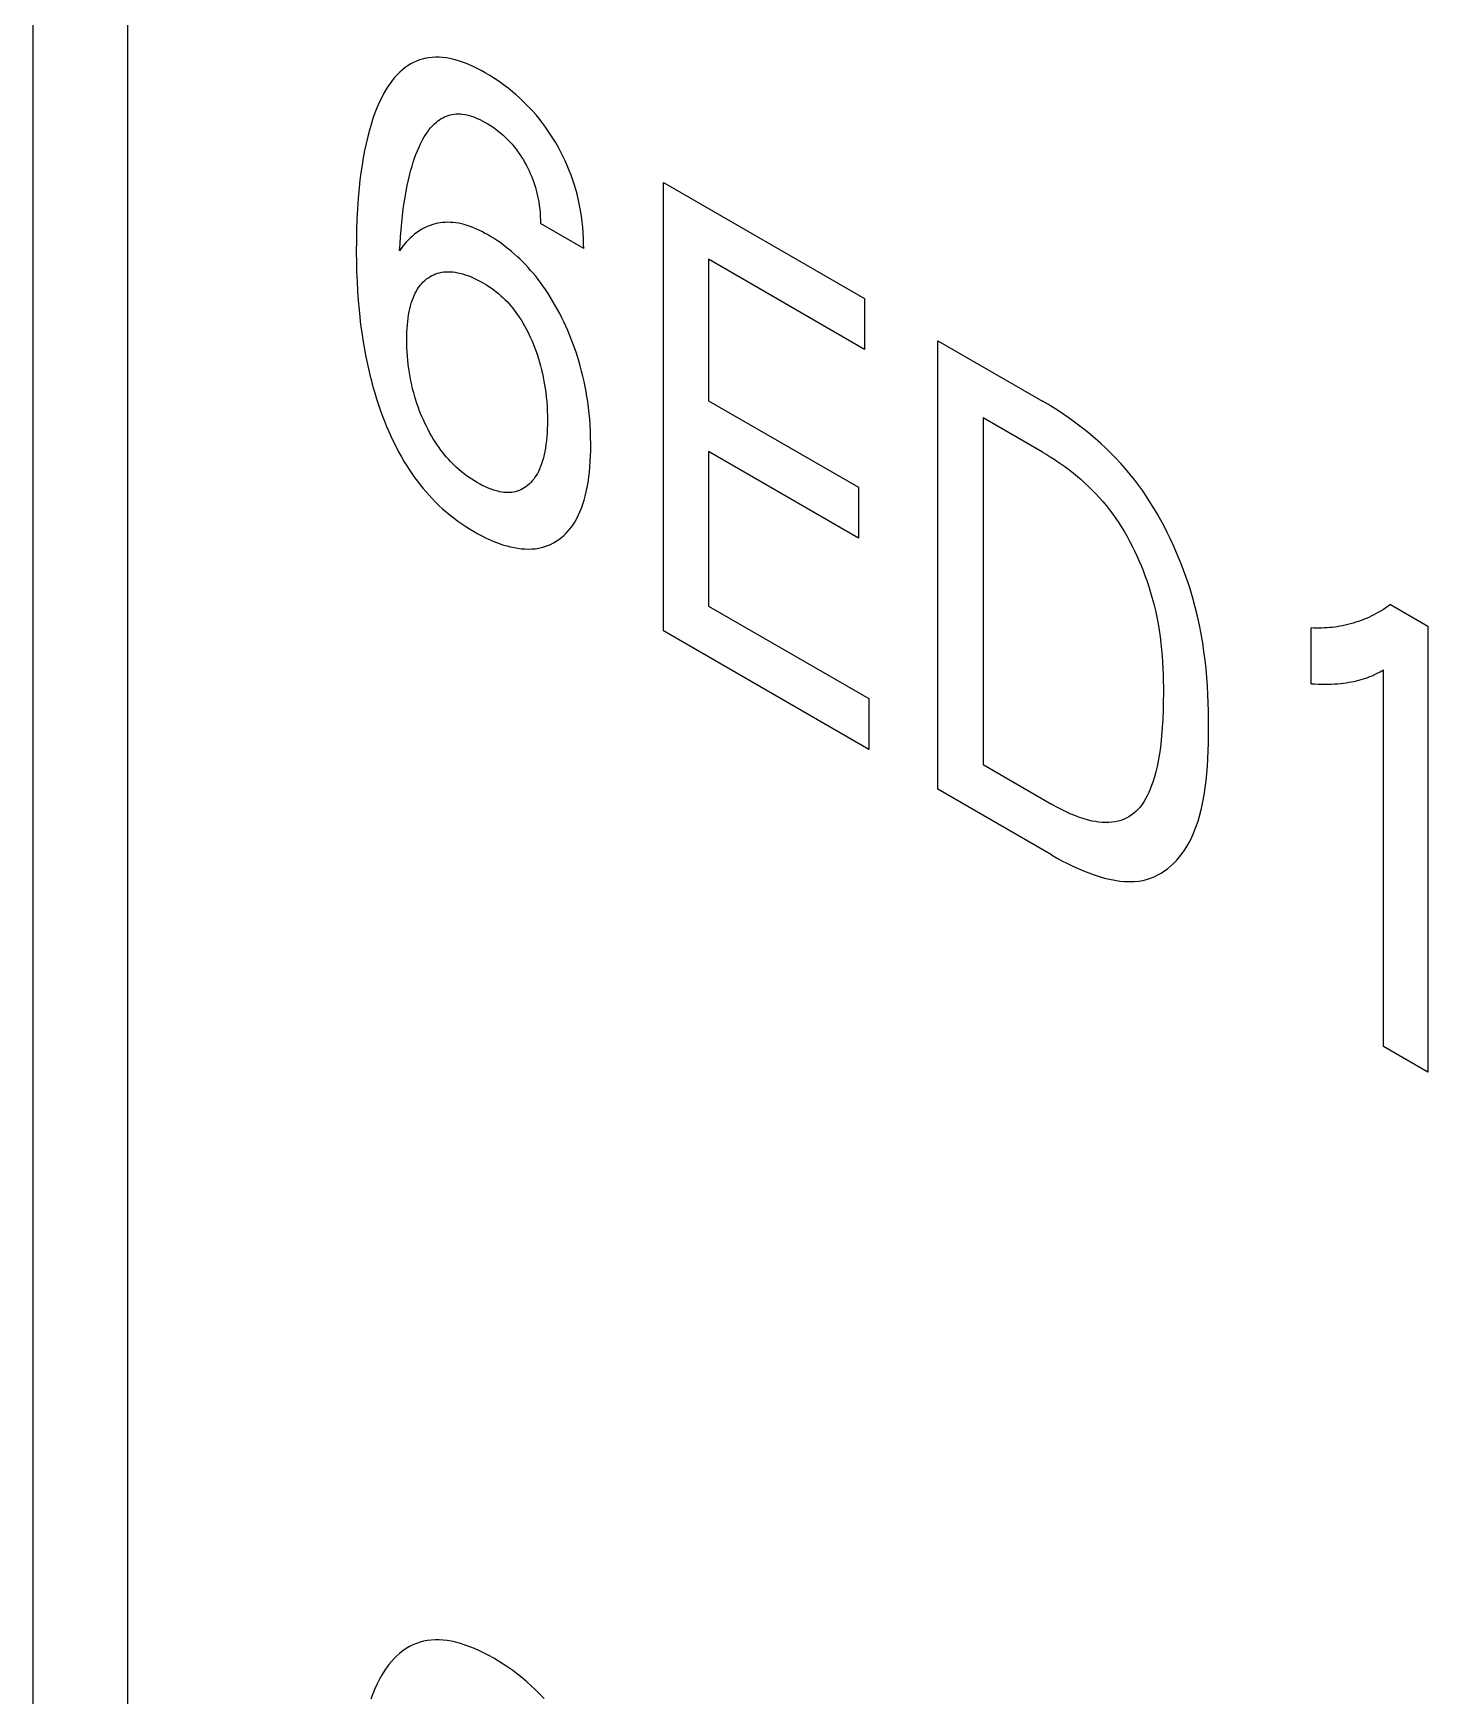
# Model space of a CAD drawing. Extents: x 0 to 420, y 0 to 297.
# Drawn here: x 166.53 to 170.84, y 124.33 to 129.48 of the extents above; entities that cross this region are included whole.
import ezdxf

# ---------------------------------------------------------------- set-up
doc = ezdxf.new("R2010")
doc.units = 0
doc.header["$LTSCALE"] = 23.1
doc.layers.add('40000_ISO', color=7, linetype='CONTINUOUS')

msp = doc.modelspace()

# ---------------------------------------------------------------- linework, layer by layer
at = {"layer": '40000_ISO', "color": 7, "linetype": 'CONTINUOUS'}
for p, q in [((166.5277, 122.8688), (166.5277, 157.9784)), ((166.8206, 122.4606), (166.8206, 157.5702)), ((167.6704, 129.3639), (167.662, 129.3565)), ((167.6791, 129.3709), (167.6704, 129.3639)), ((167.6882, 129.3771), (167.6791, 129.3709)), ((167.6966, 129.3821), (167.6882, 129.3771)), ((167.7052, 129.3866), (167.6966, 129.3821)), ((167.7142, 129.3906), (167.7052, 129.3866)), ((167.7234, 129.394), (167.7142, 129.3906)), ((167.7328, 129.3969), (167.7234, 129.394)), ((167.7426, 129.3993), (167.7328, 129.3969)), ((167.7526, 129.401), (167.7426, 129.3993)), ((167.7628, 129.4022), (167.7526, 129.401)), ((167.7732, 129.4027), (167.7628, 129.4022)), ((167.7838, 129.4026), (167.7732, 129.4027)), ((167.7947, 129.4019), (167.7838, 129.4026)), ((167.8061, 129.4005), (167.7947, 129.4019)), ((167.8177, 129.3985), (167.8061, 129.4005)), ((167.8294, 129.3957), (167.8177, 129.3985)), ((167.8413, 129.3924), (167.8294, 129.3957)), ((167.8533, 129.3885), (167.8413, 129.3924)), ((167.8654, 129.3841), (167.8533, 129.3885)), ((167.8776, 129.3791), (167.8654, 129.3841)), ((167.8898, 129.3736), (167.8776, 129.3791)), ((167.9021, 129.3676), (167.8898, 129.3736)), ((167.9144, 129.3613), (167.9021, 129.3676)), ((167.9267, 129.3544), (167.9144, 129.3613)), ((167.6255, 129.3117), (167.6192, 129.3015)), ((167.6321, 129.3215), (167.6255, 129.3117)), ((167.6391, 129.331), (167.6321, 129.3215)), ((167.6464, 129.3399), (167.6391, 129.331)), ((167.654, 129.3485), (167.6464, 129.3399)), ((167.662, 129.3565), (167.654, 129.3485)), ((167.941, 129.346), (167.9267, 129.3544)), ((167.9553, 129.337), (167.941, 129.346)), ((167.9695, 129.3275), (167.9553, 129.337)), ((167.9837, 129.3174), (167.9695, 129.3275)), ((167.9977, 129.3067), (167.9837, 129.3174)), ((167.5996, 129.264), (167.5923, 129.2475)), ((167.6074, 129.2801), (167.5996, 129.264)), ((167.6131, 129.2909), (167.6074, 129.2801)), ((167.6192, 129.3015), (167.6131, 129.2909)), ((168.0117, 129.2954), (167.9977, 129.3067)), ((168.0224, 129.2863), (168.0117, 129.2954)), ((168.033, 129.2768), (168.0224, 129.2863)), ((168.0436, 129.2669), (168.033, 129.2768)), ((168.0539, 129.2567), (168.0436, 129.2669)), ((168.0642, 129.2461), (168.0539, 129.2567)), ((167.5793, 129.2128), (167.5735, 129.1948)), ((167.5855, 129.2304), (167.5793, 129.2128)), ((167.5923, 129.2475), (167.5855, 129.2304)), ((167.7755, 129.2017), (167.7803, 129.2055)), ((167.7803, 129.2055), (167.7852, 129.2091)), ((167.7852, 129.2091), (167.7904, 129.2124)), ((167.7904, 129.2124), (167.7957, 129.2154)), ((167.7957, 129.2154), (167.8011, 129.2181)), ((167.8011, 129.2181), (167.8067, 129.2205)), ((167.8067, 129.2205), (167.8125, 129.2225)), ((167.8125, 129.2225), (167.8185, 129.2242)), ((167.8185, 129.2242), (167.8246, 129.2256)), ((167.8246, 129.2256), (167.8308, 129.2265)), ((167.8308, 129.2265), (167.8372, 129.2271)), ((167.8372, 129.2271), (167.8438, 129.2272)), ((167.8438, 129.2272), (167.8502, 129.227)), ((167.8502, 129.227), (167.8568, 129.2263)), ((167.8568, 129.2263), (167.8635, 129.2253)), ((167.8635, 129.2253), (167.8703, 129.2239)), ((167.8703, 129.2239), (167.8772, 129.2221)), ((167.8772, 129.2221), (167.8841, 129.22)), ((167.8841, 129.22), (167.8911, 129.2176)), ((167.8911, 129.2176), (167.8982, 129.2149)), ((167.8982, 129.2149), (167.9053, 129.2118)), ((167.9053, 129.2118), (167.9124, 129.2085)), ((167.9124, 129.2085), (167.9196, 129.2049)), ((167.9196, 129.2049), (167.9267, 129.201)), ((168.0742, 129.2351), (168.0642, 129.2461)), ((168.0841, 129.2238), (168.0742, 129.2351)), ((168.0934, 129.2126), (168.0841, 129.2238)), ((168.1024, 129.2011), (168.0934, 129.2126)), ((167.5631, 129.1576), (167.558, 129.1359)), ((167.5681, 129.1764), (167.5631, 129.1576)), ((167.5735, 129.1948), (167.5681, 129.1764)), ((167.7338, 129.1488), (167.7382, 129.1564)), ((167.7382, 129.1564), (167.7428, 129.1638)), ((167.7428, 129.1638), (167.7476, 129.171)), ((167.7476, 129.171), (167.7526, 129.1778)), ((167.7526, 129.1778), (167.7579, 129.1843)), ((167.7579, 129.1843), (167.7635, 129.1905)), ((167.7635, 129.1905), (167.7693, 129.1963)), ((167.7693, 129.1963), (167.7755, 129.2017)), ((167.9267, 129.201), (167.9349, 129.1962)), ((167.9349, 129.1962), (167.943, 129.1911)), ((167.943, 129.1911), (167.9511, 129.1856)), ((167.9511, 129.1856), (167.9592, 129.1798)), ((167.9592, 129.1798), (167.9672, 129.1736)), ((167.9672, 129.1736), (167.9752, 129.167)), ((167.9752, 129.167), (167.9823, 129.1608)), ((167.9823, 129.1608), (167.9893, 129.1543)), ((167.9893, 129.1543), (167.9962, 129.1475)), ((168.1112, 129.1893), (168.1024, 129.2011)), ((168.1198, 129.1772), (168.1112, 129.1893)), ((168.1281, 129.1648), (168.1198, 129.1772)), ((168.1362, 129.1523), (168.1281, 129.1648)), ((167.5533, 129.1138), (167.5491, 129.0912)), ((167.558, 129.1359), (167.5533, 129.1138)), ((167.7124, 129.1016), (167.7169, 129.1132)), ((167.7169, 129.1132), (167.7218, 129.1245)), ((167.7218, 129.1245), (167.7256, 129.1328)), ((167.7256, 129.1328), (167.7296, 129.1409)), ((167.7296, 129.1409), (167.7338, 129.1488)), ((167.9962, 129.1475), (168.003, 129.1404)), ((168.003, 129.1404), (168.0097, 129.133)), ((168.0097, 129.133), (168.0162, 129.1253)), ((168.0162, 129.1253), (168.0223, 129.1176)), ((168.0223, 129.1176), (168.0282, 129.1096)), ((168.0282, 129.1096), (168.034, 129.1014)), ((168.144, 129.1395), (168.1362, 129.1523)), ((168.1521, 129.1254), (168.144, 129.1395)), ((168.1599, 129.1111), (168.1521, 129.1254)), ((168.1672, 129.0966), (168.1599, 129.1111)), ((167.5454, 129.0684), (167.5421, 129.0451)), ((167.5491, 129.0912), (167.5454, 129.0684)), ((167.6932, 129.0402), (167.6966, 129.0529)), ((167.6966, 129.0529), (167.7002, 129.0654)), ((167.7002, 129.0654), (167.704, 129.0777)), ((167.704, 129.0777), (167.7081, 129.0898)), ((167.7081, 129.0898), (167.7124, 129.1016)), ((168.034, 129.1014), (168.0395, 129.0931)), ((168.0395, 129.0931), (168.0448, 129.0845)), ((168.0448, 129.0845), (168.0498, 129.0758)), ((168.0498, 129.0758), (168.0543, 129.0677)), ((168.0543, 129.0677), (168.0585, 129.0595)), ((168.0585, 129.0595), (168.0626, 129.0512)), ((168.0626, 129.0512), (168.0664, 129.0429)), ((168.1742, 129.0819), (168.1672, 129.0966)), ((168.1808, 129.0672), (168.1742, 129.0819)), ((168.1869, 129.0524), (168.1808, 129.0672)), ((168.1927, 129.0376), (168.1869, 129.0524)), ((167.5391, 129.0216), (167.5366, 128.9979)), ((167.5421, 129.0451), (167.5391, 129.0216)), ((167.6818, 128.9878), (167.6853, 129.0056)), ((167.6853, 129.0056), (167.6891, 129.0231)), ((167.6891, 129.0231), (167.6932, 129.0402)), ((168.0664, 129.0429), (168.0699, 129.0345)), ((168.0699, 129.0345), (168.0733, 129.0261)), ((168.0733, 129.0261), (168.0764, 129.0177)), ((168.0764, 129.0177), (168.0794, 129.0087)), ((168.0794, 129.0087), (168.0822, 128.9997)), ((168.0822, 128.9997), (168.0847, 128.9907)), ((168.1982, 129.0218), (168.1927, 129.0376)), ((168.2033, 129.0061), (168.1982, 129.0218)), ((168.2079, 128.9903), (168.2033, 129.0061)), ((168.4785, 127.6272), (168.4785, 129.0152)), ((168.4785, 129.0152), (169.1013, 128.6557)), ((167.5337, 128.9659), (167.5314, 128.9336)), ((167.5366, 128.9979), (167.5337, 128.9659)), ((167.6732, 128.9331), (167.6758, 128.9516)), ((167.6758, 128.9516), (167.6786, 128.9698)), ((167.6786, 128.9698), (167.6818, 128.9878)), ((168.0847, 128.9907), (168.087, 128.9817)), ((168.087, 128.9817), (168.089, 128.9728)), ((168.089, 128.9728), (168.0908, 128.9639)), ((168.0908, 128.9639), (168.0923, 128.9551)), ((168.0923, 128.9551), (168.094, 128.9435)), ((168.2121, 128.9746), (168.2079, 128.9903)), ((168.2158, 128.959), (168.2121, 128.9746)), ((168.219, 128.9434), (168.2158, 128.959)), ((167.5297, 128.9009), (167.5285, 128.8678)), ((167.5314, 128.9336), (167.5297, 128.9009)), ((167.6683, 128.8905), (167.6706, 128.9119)), ((167.6706, 128.9119), (167.6732, 128.9331)), ((168.094, 128.9435), (168.0954, 128.932)), ((168.0954, 128.932), (168.0964, 128.9207)), ((168.0964, 128.9207), (168.0971, 128.9095)), ((168.0971, 128.9095), (168.0975, 128.8986)), ((168.0975, 128.8986), (168.0976, 128.8879)), ((168.2219, 128.928), (168.219, 128.9434)), ((168.2246, 128.9105), (168.2219, 128.928)), ((168.2269, 128.8932), (168.2246, 128.9105)), ((167.5285, 128.8678), (167.5279, 128.8344)), ((167.663, 128.8251), (167.6645, 128.8471)), ((167.6645, 128.8471), (167.6663, 128.8688)), ((167.6663, 128.8688), (167.6683, 128.8905)), ((167.7012, 128.8485), (167.6943, 128.8423)), ((167.7083, 128.8544), (167.7012, 128.8485)), ((167.7156, 128.86), (167.7083, 128.8544)), ((167.7232, 128.8652), (167.7156, 128.86)), ((167.731, 128.87), (167.7232, 128.8652)), ((167.7391, 128.8744), (167.731, 128.87)), ((167.7473, 128.8783), (167.7391, 128.8744)), ((167.7559, 128.8818), (167.7473, 128.8783)), ((167.7647, 128.8848), (167.7559, 128.8818)), ((167.772, 128.8868), (167.7647, 128.8848)), ((167.7795, 128.8885), (167.772, 128.8868)), ((167.7872, 128.8898), (167.7795, 128.8885)), ((167.795, 128.8908), (167.7872, 128.8898)), ((167.8029, 128.8914), (167.795, 128.8908)), ((167.811, 128.8916), (167.8029, 128.8914)), ((167.8192, 128.8914), (167.811, 128.8916)), ((167.8276, 128.8909), (167.8192, 128.8914)), ((167.836, 128.8899), (167.8276, 128.8909)), ((167.8446, 128.8885), (167.836, 128.8899)), ((167.8532, 128.8867), (167.8446, 128.8885)), ((167.862, 128.8844), (167.8532, 128.8867)), ((167.8708, 128.8818), (167.862, 128.8844)), ((167.8797, 128.8788), (167.8708, 128.8818)), ((167.8886, 128.8754), (167.8797, 128.8788)), ((167.8976, 128.8717), (167.8886, 128.8754)), ((167.9067, 128.8676), (167.8976, 128.8717)), ((167.9158, 128.8632), (167.9067, 128.8676)), ((167.9249, 128.8585), (167.9158, 128.8632)), ((167.934, 128.8535), (167.9249, 128.8585)), ((167.9434, 128.848), (167.934, 128.8535)), ((167.9528, 128.8422), (167.9434, 128.848)), ((168.2316, 128.8105), (168.0976, 128.8879)), ((168.2287, 128.8762), (168.2269, 128.8932)), ((168.23, 128.8594), (168.2287, 128.8762)), ((168.2309, 128.8428), (168.23, 128.8594)), ((167.5279, 128.8344), (167.5277, 128.8008)), ((167.5277, 128.8008), (167.5281, 128.7654)), ((167.6617, 128.8031), (167.663, 128.8251)), ((167.6663, 128.8101), (167.6617, 128.8031)), ((167.6711, 128.8168), (167.6663, 128.8101)), ((167.682, 128.8299), (167.6711, 128.8168)), ((167.6943, 128.8423), (167.682, 128.8299)), ((167.9621, 128.8362), (167.9528, 128.8422)), ((167.9715, 128.8298), (167.9621, 128.8362)), ((167.9808, 128.8231), (167.9715, 128.8298)), ((167.99, 128.8161), (167.9808, 128.8231)), ((167.9993, 128.8088), (167.99, 128.8161)), ((168.0084, 128.8013), (167.9993, 128.8088)), ((168.0175, 128.7934), (168.0084, 128.8013)), ((168.0265, 128.7852), (168.0175, 128.7934)), ((168.2314, 128.8265), (168.2309, 128.8428)), ((168.2316, 128.8105), (168.2314, 128.8265)), ((167.5281, 128.7654), (167.5288, 128.7369)), ((168.0349, 128.7772), (168.0265, 128.7852)), ((168.0432, 128.769), (168.0349, 128.7772)), ((168.0514, 128.7606), (168.0432, 128.769)), ((168.0595, 128.7519), (168.0514, 128.7606)), ((168.0674, 128.7429), (168.0595, 128.7519)), ((168.0753, 128.7338), (168.0674, 128.7429)), ((168.6183, 128.7771), (168.6183, 128.3394)), ((169.1013, 128.4983), (168.6183, 128.7771)), ((167.5288, 128.7369), (167.5299, 128.7081)), ((167.5299, 128.7081), (167.5315, 128.6792)), ((167.7175, 128.6852), (167.7215, 128.6912)), ((167.7215, 128.6912), (167.7258, 128.6968)), ((167.7258, 128.6968), (167.7303, 128.7022)), ((167.7303, 128.7022), (167.7351, 128.7072)), ((167.7351, 128.7072), (167.7401, 128.7119)), ((167.7401, 128.7119), (167.7453, 128.7162)), ((167.7453, 128.7162), (167.7508, 128.7202)), ((167.7508, 128.7202), (167.7561, 128.7236)), ((167.7561, 128.7236), (167.7616, 128.7267)), ((167.7616, 128.7267), (167.7673, 128.7295)), ((167.7673, 128.7295), (167.7732, 128.7319)), ((167.7732, 128.7319), (167.7793, 128.734)), ((167.7793, 128.734), (167.7856, 128.7357)), ((167.7856, 128.7357), (167.792, 128.737)), ((167.792, 128.737), (167.7986, 128.738)), ((167.7986, 128.738), (167.8053, 128.7385)), ((167.8053, 128.7385), (167.8122, 128.7387)), ((167.8122, 128.7387), (167.8193, 128.7385)), ((167.8193, 128.7385), (167.8264, 128.7379)), ((167.8264, 128.7379), (167.8337, 128.7369)), ((167.8337, 128.7369), (167.8411, 128.7356)), ((167.8411, 128.7356), (167.8485, 128.734)), ((167.8485, 128.734), (167.856, 128.732)), ((167.856, 128.732), (167.8642, 128.7295)), ((167.8642, 128.7295), (167.8725, 128.7267)), ((167.8725, 128.7267), (167.8809, 128.7235)), ((167.8809, 128.7235), (167.8893, 128.7199)), ((167.8893, 128.7199), (167.8977, 128.716)), ((167.8977, 128.716), (167.9061, 128.7118)), ((167.9061, 128.7118), (167.9146, 128.7072)), ((167.9146, 128.7072), (167.9231, 128.7024)), ((167.9231, 128.7024), (167.9306, 128.6978)), ((167.9306, 128.6978), (167.9382, 128.6929)), ((167.9382, 128.6929), (167.9457, 128.6878)), ((168.083, 128.7244), (168.0753, 128.7338)), ((168.0906, 128.7149), (168.083, 128.7244)), ((168.098, 128.7051), (168.0906, 128.7149)), ((168.1052, 128.6952), (168.098, 128.7051)), ((168.1134, 128.6834), (168.1052, 128.6952)), ((167.5315, 128.6792), (167.5335, 128.65)), ((167.5335, 128.65), (167.5361, 128.6205)), ((167.6955, 128.6327), (167.6979, 128.6411)), ((167.6979, 128.6411), (167.7005, 128.6492)), ((167.7005, 128.6492), (167.7034, 128.6571)), ((167.7034, 128.6571), (167.7066, 128.6647)), ((167.7066, 128.6647), (167.71, 128.672)), ((167.71, 128.672), (167.7138, 128.6789)), ((167.7138, 128.6789), (167.7175, 128.6852)), ((167.9457, 128.6878), (167.9532, 128.6825)), ((167.9532, 128.6825), (167.9606, 128.6768)), ((167.9606, 128.6768), (167.9679, 128.6708)), ((167.9679, 128.6708), (167.9752, 128.6645)), ((167.9752, 128.6645), (167.9824, 128.6578)), ((167.9824, 128.6578), (167.9883, 128.652)), ((167.9883, 128.652), (167.9942, 128.646)), ((167.9942, 128.646), (167.9999, 128.6398)), ((167.9999, 128.6398), (168.0056, 128.6333)), ((168.1213, 128.6715), (168.1134, 128.6834)), ((168.129, 128.6593), (168.1213, 128.6715)), ((168.1364, 128.647), (168.129, 128.6593)), ((168.1436, 128.6345), (168.1364, 128.647)), ((169.1013, 128.6557), (169.1013, 128.4983)), ((167.5361, 128.6205), (167.5385, 128.5975)), ((167.5385, 128.5975), (167.5412, 128.5743)), ((167.6869, 128.5845), (167.6882, 128.595)), ((167.6882, 128.595), (167.6897, 128.6053)), ((167.6897, 128.6053), (167.6915, 128.6154)), ((167.6915, 128.6154), (167.6934, 128.6241)), ((167.6934, 128.6241), (167.6955, 128.6327)), ((168.0056, 128.6333), (168.0111, 128.6267)), ((168.0111, 128.6267), (168.0165, 128.6199)), ((168.0165, 128.6199), (168.0218, 128.6129)), ((168.0218, 128.6129), (168.0269, 128.6057)), ((168.0269, 128.6057), (168.0319, 128.5984)), ((168.0319, 128.5984), (168.0376, 128.5896)), ((168.0376, 128.5896), (168.0431, 128.5806)), ((168.1506, 128.6219), (168.1436, 128.6345)), ((168.1573, 128.6092), (168.1506, 128.6219)), ((168.1638, 128.5963), (168.1573, 128.6092)), ((168.17, 128.5834), (168.1638, 128.5963)), ((167.5412, 128.5743), (167.5444, 128.5509)), ((167.5444, 128.5509), (167.5479, 128.5275)), ((167.6841, 128.5295), (167.6843, 128.5407)), ((167.6843, 128.5407), (167.6846, 128.5519)), ((167.6846, 128.5519), (167.6851, 128.5629)), ((167.6851, 128.5629), (167.6859, 128.5738)), ((167.6859, 128.5738), (167.6869, 128.5845)), ((168.0431, 128.5806), (168.0484, 128.5714)), ((168.0484, 128.5714), (168.0535, 128.5621)), ((168.0535, 128.5621), (168.0583, 128.5528)), ((168.0583, 128.5528), (168.0629, 128.5433)), ((168.0629, 128.5433), (168.0673, 128.5338)), ((168.1762, 128.5702), (168.17, 128.5834)), ((168.1821, 128.5569), (168.1762, 128.5702)), ((168.1877, 128.5436), (168.1821, 128.5569)), ((168.1931, 128.5302), (168.1877, 128.5436)), ((167.5479, 128.5275), (167.5519, 128.5038)), ((167.5519, 128.5038), (167.5563, 128.4801)), ((167.6842, 128.5167), (167.6841, 128.5295)), ((167.6846, 128.5039), (167.6842, 128.5167)), ((167.6852, 128.4909), (167.6846, 128.5039)), ((167.686, 128.4778), (167.6852, 128.4909)), ((168.0673, 128.5338), (168.0716, 128.5242)), ((168.0716, 128.5242), (168.0761, 128.5132)), ((168.0761, 128.5132), (168.0804, 128.5023)), ((168.0804, 128.5023), (168.0845, 128.4913)), ((168.0845, 128.4913), (168.0882, 128.4803)), ((168.1982, 128.5169), (168.1931, 128.5302)), ((168.2031, 128.5035), (168.1982, 128.5169)), ((168.2078, 128.4901), (168.2031, 128.5035)), ((168.2122, 128.4767), (168.2078, 128.4901)), ((169.328, 127.1368), (169.328, 128.5248)), ((169.328, 128.5248), (169.6517, 128.3379)), ((167.5563, 128.4801), (167.5612, 128.4562)), ((167.5612, 128.4562), (167.5653, 128.4378)), ((167.5653, 128.4378), (167.5696, 128.4194)), ((167.6872, 128.4645), (167.686, 128.4778)), ((167.6886, 128.4512), (167.6872, 128.4645)), ((167.6903, 128.4377), (167.6886, 128.4512)), ((167.6921, 128.4256), (167.6903, 128.4377)), ((168.0882, 128.4803), (168.0918, 128.4693)), ((168.0918, 128.4693), (168.0951, 128.4583)), ((168.0951, 128.4583), (168.0981, 128.4474)), ((168.0981, 128.4474), (168.1012, 128.4355)), ((168.1012, 128.4355), (168.1039, 128.4237)), ((168.2163, 128.4633), (168.2122, 128.4767)), ((168.221, 128.4472), (168.2163, 128.4633)), ((168.2253, 128.4312), (168.221, 128.4472)), ((167.5696, 128.4194), (167.5743, 128.4009)), ((167.5743, 128.4009), (167.5794, 128.3823)), ((167.5794, 128.3823), (167.5847, 128.3637)), ((167.6942, 128.4133), (167.6921, 128.4256)), ((167.6966, 128.401), (167.6942, 128.4133)), ((167.6992, 128.3887), (167.6966, 128.401)), ((167.7021, 128.3762), (167.6992, 128.3887)), ((168.1039, 128.4237), (168.1065, 128.4119)), ((168.1065, 128.4119), (168.1087, 128.4001)), ((168.1087, 128.4001), (168.1107, 128.3885)), ((168.1107, 128.3885), (168.1125, 128.3769)), ((168.2292, 128.4152), (168.2253, 128.4312)), ((168.2328, 128.3993), (168.2292, 128.4152)), ((168.2361, 128.3834), (168.2328, 128.3993)), ((168.2391, 128.3677), (168.2361, 128.3834)), ((167.5847, 128.3637), (167.5905, 128.3451)), ((167.5905, 128.3451), (167.5966, 128.3264)), ((167.7054, 128.3637), (167.7021, 128.3762)), ((167.7089, 128.3512), (167.7054, 128.3637)), ((167.712, 128.341), (167.7089, 128.3512)), ((167.7154, 128.3309), (167.712, 128.341)), ((167.7189, 128.3207), (167.7154, 128.3309)), ((168.1125, 128.3769), (168.114, 128.3654)), ((168.114, 128.3654), (168.1157, 128.3505)), ((168.1157, 128.3505), (168.1171, 128.3357)), ((168.1171, 128.3357), (168.1181, 128.3211)), ((168.2417, 128.352), (168.2391, 128.3677)), ((168.2441, 128.3365), (168.2417, 128.352)), ((168.2465, 128.3181), (168.2441, 128.3365)), ((168.6183, 128.3394), (169.0825, 128.0714)), ((169.668, 128.3283), (169.6517, 128.3379)), ((167.5966, 128.3264), (167.603, 128.3077)), ((167.603, 128.3077), (167.6089, 128.2917)), ((167.6089, 128.2917), (167.6151, 128.2757)), ((167.7227, 128.3105), (167.7189, 128.3207)), ((167.7267, 128.3003), (167.7227, 128.3105)), ((167.7309, 128.2902), (167.7267, 128.3003)), ((167.7353, 128.2801), (167.7309, 128.2902)), ((167.7399, 128.27), (167.7353, 128.2801)), ((168.1181, 128.3211), (168.1188, 128.3067)), ((168.1188, 128.3067), (168.1192, 128.2923)), ((168.1192, 128.2923), (168.1194, 128.2782)), ((168.2485, 128.2999), (168.2465, 128.3181)), ((168.2502, 128.2819), (168.2485, 128.2999)), ((168.2514, 128.264), (168.2502, 128.2819)), ((169.4677, 128.2867), (169.4677, 127.2135)), ((169.6517, 128.1805), (169.4677, 128.2867)), ((169.6845, 128.3182), (169.668, 128.3283)), ((169.701, 128.3077), (169.6845, 128.3182)), ((169.7176, 128.2967), (169.701, 128.3077)), ((169.7341, 128.2853), (169.7176, 128.2967)), ((169.7507, 128.2735), (169.7341, 128.2853)), ((167.6151, 128.2757), (167.6215, 128.2597)), ((167.6215, 128.2597), (167.6283, 128.2438)), ((167.6283, 128.2438), (167.6354, 128.228)), ((167.6354, 128.228), (167.6429, 128.2122)), ((167.7447, 128.2602), (167.7399, 128.27)), ((167.7497, 128.2504), (167.7447, 128.2602)), ((167.7548, 128.2407), (167.7497, 128.2504)), ((167.7602, 128.2312), (167.7548, 128.2407)), ((167.7659, 128.2217), (167.7602, 128.2312)), ((168.1174, 128.2282), (168.1163, 128.2161)), ((168.1183, 128.2404), (168.1174, 128.2282)), ((168.1189, 128.2529), (168.1183, 128.2404)), ((168.1192, 128.2655), (168.1189, 128.2529)), ((168.1194, 128.2782), (168.1192, 128.2655)), ((168.2524, 128.2463), (168.2514, 128.264)), ((168.253, 128.2288), (168.2524, 128.2463)), ((168.2533, 128.2028), (168.253, 128.2288)), ((169.7672, 128.2611), (169.7507, 128.2735)), ((169.7836, 128.2483), (169.7672, 128.2611)), ((169.7999, 128.2351), (169.7836, 128.2483)), ((169.8161, 128.2213), (169.7999, 128.2351)), ((167.6429, 128.2122), (167.6507, 128.1966)), ((167.6507, 128.1966), (167.6588, 128.1811)), ((167.6588, 128.1811), (167.6673, 128.1658)), ((167.7717, 128.2124), (167.7659, 128.2217)), ((167.7777, 128.2033), (167.7717, 128.2124)), ((167.7839, 128.1943), (167.7777, 128.2033)), ((167.7894, 128.1868), (167.7839, 128.1943)), ((167.7951, 128.1794), (167.7894, 128.1868)), ((167.8009, 128.1722), (167.7951, 128.1794)), ((168.1114, 128.1825), (168.1093, 128.1726)), ((168.1132, 128.1926), (168.1114, 128.1825)), ((168.1149, 128.2042), (168.1132, 128.1926)), ((168.1163, 128.2161), (168.1149, 128.2042)), ((168.2527, 128.1684), (168.2532, 128.1855)), ((168.2532, 128.1855), (168.2533, 128.2028)), ((168.6183, 128.182), (168.6183, 127.7039)), ((169.0825, 127.914), (168.6183, 128.182)), ((169.6517, 128.1805), (169.6636, 128.1735)), ((169.8321, 128.2071), (169.8161, 128.2213)), ((169.8479, 128.1924), (169.8321, 128.2071)), ((169.8635, 128.1772), (169.8479, 128.1924)), ((169.8789, 128.1615), (169.8635, 128.1772)), ((167.6673, 128.1658), (167.6762, 128.1507)), ((167.6762, 128.1507), (167.6838, 128.1383)), ((167.6838, 128.1383), (167.6917, 128.1261)), ((167.6917, 128.1261), (167.6999, 128.114)), ((167.8068, 128.1652), (167.8009, 128.1722)), ((167.8128, 128.1584), (167.8068, 128.1652)), ((167.8189, 128.1517), (167.8128, 128.1584)), ((167.8251, 128.1453), (167.8189, 128.1517)), ((167.8314, 128.1391), (167.8251, 128.1453)), ((167.8377, 128.1331), (167.8314, 128.1391)), ((167.8455, 128.1261), (167.8377, 128.1331)), ((167.8533, 128.1195), (167.8455, 128.1261)), ((168.0946, 128.1272), (168.0915, 128.1207)), ((168.0981, 128.1357), (168.0946, 128.1272)), ((168.1014, 128.1445), (168.0981, 128.1357)), ((168.1043, 128.1536), (168.1014, 128.1445)), ((168.107, 128.163), (168.1043, 128.1536)), ((168.1093, 128.1726), (168.107, 128.163)), ((168.2493, 128.1185), (168.2508, 128.1349)), ((168.2508, 128.1349), (168.2519, 128.1515)), ((168.2519, 128.1515), (168.2527, 128.1684)), ((169.6636, 128.1735), (169.6756, 128.1661)), ((169.6756, 128.1661), (169.6876, 128.1584)), ((169.6876, 128.1584), (169.6997, 128.1504)), ((169.6997, 128.1504), (169.7118, 128.1421)), ((169.7118, 128.1421), (169.7239, 128.1334)), ((169.7239, 128.1334), (169.7359, 128.1243)), ((169.7359, 128.1243), (169.7478, 128.1149)), ((169.894, 128.1453), (169.8789, 128.1615)), ((169.9087, 128.1286), (169.894, 128.1453)), ((169.9232, 128.1114), (169.9087, 128.1286)), ((167.6999, 128.114), (167.7082, 128.1022)), ((167.7082, 128.1022), (167.7168, 128.0906)), ((167.7168, 128.0906), (167.7256, 128.0792)), ((167.7256, 128.0792), (167.7345, 128.0681)), ((167.8612, 128.1132), (167.8533, 128.1195)), ((167.8692, 128.1073), (167.8612, 128.1132)), ((167.8772, 128.1016), (167.8692, 128.1073)), ((167.8853, 128.0962), (167.8772, 128.1016)), ((167.8933, 128.0911), (167.8853, 128.0962)), ((167.9014, 128.0863), (167.8933, 128.0911)), ((167.9095, 128.0817), (167.9014, 128.0863)), ((167.9177, 128.0774), (167.9095, 128.0817)), ((167.9258, 128.0735), (167.9177, 128.0774)), ((167.9339, 128.0698), (167.9258, 128.0735)), ((168.0525, 128.0729), (168.0475, 128.0695)), ((168.0572, 128.0765), (168.0525, 128.0729)), ((168.0636, 128.0822), (168.0572, 128.0765)), ((168.0682, 128.0868), (168.0636, 128.0822)), ((168.0726, 128.0918), (168.0682, 128.0868)), ((168.0768, 128.097), (168.0726, 128.0918)), ((168.0808, 128.1026), (168.0768, 128.097)), ((168.0846, 128.1084), (168.0808, 128.1026)), ((168.0881, 128.1144), (168.0846, 128.1084)), ((168.0915, 128.1207), (168.0881, 128.1144)), ((168.2423, 128.071), (168.2451, 128.0865)), ((168.2451, 128.0865), (168.2474, 128.1023)), ((168.2474, 128.1023), (168.2493, 128.1185)), ((169.7478, 128.1149), (169.7597, 128.1052)), ((169.7597, 128.1052), (169.7715, 128.0951)), ((169.7715, 128.0951), (169.7832, 128.0847)), ((169.7832, 128.0847), (169.7947, 128.0739)), ((169.7947, 128.0739), (169.806, 128.0627)), ((169.9373, 128.0937), (169.9232, 128.1114)), ((169.9498, 128.077), (169.9373, 128.0937)), ((169.962, 128.06), (169.9498, 128.077)), ((167.7345, 128.0681), (167.7437, 128.0572)), ((167.7437, 128.0572), (167.753, 128.0467)), ((167.753, 128.0467), (167.7624, 128.0364)), ((167.7624, 128.0364), (167.772, 128.0265)), ((167.772, 128.0265), (167.7834, 128.0154)), ((167.942, 128.0665), (167.9339, 128.0698)), ((167.95, 128.0637), (167.942, 128.0665)), ((167.9579, 128.0612), (167.95, 128.0637)), ((167.9658, 128.0591), (167.9579, 128.0612)), ((167.9721, 128.0577), (167.9658, 128.0591)), ((167.9784, 128.0566), (167.9721, 128.0577)), ((167.9847, 128.0558), (167.9784, 128.0566)), ((167.9908, 128.0553), (167.9847, 128.0558)), ((167.9969, 128.0552), (167.9908, 128.0553)), ((168.0028, 128.0553), (167.9969, 128.0552)), ((168.0086, 128.0558), (168.0028, 128.0553)), ((168.0143, 128.0566), (168.0086, 128.0558)), ((168.0198, 128.0577), (168.0143, 128.0566)), ((168.0257, 128.0593), (168.0198, 128.0577)), ((168.0314, 128.0613), (168.0257, 128.0593)), ((168.037, 128.0637), (168.0314, 128.0613)), ((168.0423, 128.0664), (168.037, 128.0637)), ((168.0475, 128.0695), (168.0423, 128.0664)), ((168.229, 128.0191), (168.2329, 128.0316)), ((168.2329, 128.0316), (168.2364, 128.0444)), ((168.2364, 128.0444), (168.2396, 128.0576)), ((168.2396, 128.0576), (168.2423, 128.071)), ((169.0825, 128.0714), (169.0825, 127.914)), ((169.806, 128.0627), (169.8172, 128.0512)), ((169.8172, 128.0512), (169.8282, 128.0393)), ((169.8282, 128.0393), (169.8389, 128.0271)), ((169.8389, 128.0271), (169.8494, 128.0145)), ((169.9739, 128.0426), (169.962, 128.06)), ((169.9854, 128.0248), (169.9739, 128.0426)), ((169.9966, 128.0068), (169.9854, 128.0248)), ((167.7834, 128.0154), (167.7949, 128.0047)), ((167.7949, 128.0047), (167.8066, 127.9945)), ((167.8066, 127.9945), (167.8184, 127.9848)), ((167.8184, 127.9848), (167.8303, 127.9755)), ((167.8303, 127.9755), (167.8422, 127.9666)), ((168.2038, 127.9637), (168.2094, 127.9733)), ((168.2094, 127.9733), (168.2149, 127.9841)), ((168.2149, 127.9841), (168.22, 127.9953)), ((168.22, 127.9953), (168.2247, 128.007)), ((168.2247, 128.007), (168.229, 128.0191)), ((169.8494, 128.0145), (169.8596, 128.0015)), ((169.8596, 128.0015), (169.8694, 127.9885)), ((169.8694, 127.9885), (169.8788, 127.9752)), ((169.8788, 127.9752), (169.8879, 127.9615)), ((170.0074, 127.9884), (169.9966, 128.0068)), ((170.0179, 127.9698), (170.0074, 127.9884)), ((167.8422, 127.9666), (167.8543, 127.9581)), ((167.8543, 127.9581), (167.8663, 127.9501)), ((167.8663, 127.9501), (167.8784, 127.9424)), ((167.8784, 127.9424), (167.8905, 127.9352)), ((167.8905, 127.9352), (167.9035, 127.9278)), ((167.9035, 127.9278), (167.9165, 127.9208)), ((167.9165, 127.9208), (167.9295, 127.9144)), ((168.1626, 127.9159), (168.1704, 127.9226)), ((168.1704, 127.9226), (168.1778, 127.9298)), ((168.1778, 127.9298), (168.1849, 127.9376)), ((168.1849, 127.9376), (168.1916, 127.9458)), ((168.1916, 127.9458), (168.1979, 127.9545)), ((168.1979, 127.9545), (168.2038, 127.9637)), ((169.8879, 127.9615), (169.8968, 127.9476)), ((169.8968, 127.9476), (169.9054, 127.9334)), ((169.9054, 127.9334), (169.9136, 127.919)), ((169.9136, 127.919), (169.9216, 127.9043)), ((170.0281, 127.9509), (170.0179, 127.9698)), ((170.0378, 127.9319), (170.0281, 127.9509)), ((170.0472, 127.9127), (170.0378, 127.9319)), ((167.9295, 127.9144), (167.9423, 127.9084)), ((167.9423, 127.9084), (167.9552, 127.903)), ((167.9552, 127.903), (167.968, 127.8981)), ((167.968, 127.8981), (167.9806, 127.8937)), ((167.9806, 127.8937), (167.9932, 127.89)), ((167.9932, 127.89), (168.0047, 127.887)), ((168.0047, 127.887), (168.0161, 127.8846)), ((168.0161, 127.8846), (168.0274, 127.8826)), ((168.0274, 127.8826), (168.0386, 127.8813)), ((168.0386, 127.8813), (168.0495, 127.8805)), ((168.0495, 127.8805), (168.0603, 127.8802)), ((168.0603, 127.8802), (168.0709, 127.8805)), ((168.0709, 127.8805), (168.0812, 127.8815)), ((168.0812, 127.8815), (168.0913, 127.883)), ((168.0913, 127.883), (168.1012, 127.8851)), ((168.1012, 127.8851), (168.1108, 127.8878)), ((168.1108, 127.8878), (168.1201, 127.8911)), ((168.1201, 127.8911), (168.1291, 127.8949)), ((168.1291, 127.8949), (168.1379, 127.8993)), ((168.1379, 127.8993), (168.1463, 127.9042)), ((168.1463, 127.9042), (168.1545, 127.9097)), ((168.1545, 127.9097), (168.1626, 127.9159)), ((169.9216, 127.9043), (169.9293, 127.8895)), ((169.9293, 127.8895), (169.9367, 127.8746)), ((169.9367, 127.8746), (169.9438, 127.8595)), ((170.0563, 127.8934), (170.0472, 127.9127)), ((170.0649, 127.8739), (170.0563, 127.8934)), ((170.0732, 127.8544), (170.0649, 127.8739)), ((169.9438, 127.8595), (169.9505, 127.8444)), ((169.9505, 127.8444), (169.957, 127.8291)), ((169.957, 127.8291), (169.9631, 127.8138)), ((170.0811, 127.8348), (170.0732, 127.8544)), ((170.0886, 127.8152), (170.0811, 127.8348)), ((169.9631, 127.8138), (169.9689, 127.7985)), ((169.9689, 127.7985), (169.9744, 127.7832)), ((169.9744, 127.7832), (169.9796, 127.768)), ((169.9796, 127.768), (169.9844, 127.7527)), ((170.0957, 127.7957), (170.0886, 127.8152)), ((170.1024, 127.7761), (170.0957, 127.7957)), ((170.1087, 127.7567), (170.1024, 127.7761)), ((169.9844, 127.7527), (169.9906, 127.7317)), ((169.9906, 127.7317), (169.9962, 127.7108)), ((170.1171, 127.7284), (170.1087, 127.7567)), ((170.1248, 127.7003), (170.1171, 127.7284)), ((168.6183, 127.7039), (169.1143, 127.4175)), ((169.9962, 127.7108), (170.0011, 127.6901)), ((170.0011, 127.6901), (170.0056, 127.6695)), ((170.0056, 127.6695), (170.0094, 127.6491)), ((170.1316, 127.6725), (170.1248, 127.7003)), ((170.1376, 127.6448), (170.1316, 127.6725)), ((170.6459, 127.6621), (170.638, 127.6591)), ((170.6536, 127.6653), (170.6459, 127.6621)), ((170.6616, 127.6688), (170.6536, 127.6653)), ((170.6694, 127.6725), (170.6616, 127.6688)), ((170.6771, 127.6764), (170.6694, 127.6725)), ((170.6848, 127.6804), (170.6771, 127.6764)), ((170.6923, 127.6847), (170.6848, 127.6804)), ((170.6998, 127.6891), (170.6923, 127.6847)), ((170.7071, 127.6936), (170.6998, 127.6891)), ((170.7143, 127.6984), (170.7071, 127.6936)), ((170.7214, 127.7033), (170.7143, 127.6984)), ((170.7285, 127.7084), (170.7214, 127.7033)), ((170.7285, 127.7084), (170.8443, 127.6415)), ((169.1143, 127.2601), (168.4785, 127.6272)), ((170.0094, 127.6491), (170.0128, 127.6288)), ((170.0128, 127.6288), (170.0158, 127.6087)), ((170.143, 127.6174), (170.1376, 127.6448)), ((170.1476, 127.5901), (170.143, 127.6174)), ((170.4837, 127.4631), (170.4837, 127.6362)), ((170.492, 127.6359), (170.4837, 127.6362)), ((170.5003, 127.6357), (170.492, 127.6359)), ((170.5085, 127.6357), (170.5003, 127.6357)), ((170.5167, 127.6358), (170.5085, 127.6357)), ((170.5248, 127.6361), (170.5167, 127.6358)), ((170.5328, 127.6366), (170.5248, 127.6361)), ((170.5408, 127.6372), (170.5328, 127.6366)), ((170.5487, 127.638), (170.5408, 127.6372)), ((170.5565, 127.6389), (170.5487, 127.638)), ((170.5643, 127.64), (170.5565, 127.6389)), ((170.572, 127.6413), (170.5643, 127.64)), ((170.5806, 127.6429), (170.572, 127.6413)), ((170.589, 127.6446), (170.5806, 127.6429)), ((170.5974, 127.6466), (170.589, 127.6446)), ((170.6057, 127.6487), (170.5974, 127.6466)), ((170.6139, 127.651), (170.6057, 127.6487)), ((170.622, 127.6535), (170.6139, 127.651)), ((170.6301, 127.6562), (170.622, 127.6535)), ((170.638, 127.6591), (170.6301, 127.6562)), ((170.8443, 127.6415), (170.8443, 126.2613)), ((170.0158, 127.6087), (170.0183, 127.5887)), ((170.0183, 127.5887), (170.0203, 127.5689)), ((170.0203, 127.5689), (170.022, 127.5492)), ((170.1517, 127.563), (170.1476, 127.5901)), ((170.1551, 127.5361), (170.1517, 127.563)), ((170.022, 127.5492), (170.0234, 127.5297)), ((170.0234, 127.5297), (170.0244, 127.5103)), ((170.0244, 127.5103), (170.0252, 127.4911)), ((170.158, 127.5094), (170.1551, 127.5361)), ((170.1603, 127.4829), (170.158, 127.5094)), ((170.0252, 127.4911), (170.0257, 127.472)), ((170.0257, 127.472), (170.026, 127.453)), ((170.1622, 127.4565), (170.1603, 127.4829)), ((170.1636, 127.4303), (170.1622, 127.4565)), ((170.4837, 127.4631), (170.4943, 127.4627)), ((170.4943, 127.4627), (170.5048, 127.4624)), ((170.5048, 127.4624), (170.5153, 127.4622)), ((170.5153, 127.4622), (170.5257, 127.4622)), ((170.5257, 127.4622), (170.5361, 127.4623)), ((170.5361, 127.4623), (170.5465, 127.4626)), ((170.5465, 127.4626), (170.5556, 127.463)), ((170.5556, 127.463), (170.5648, 127.4636)), ((170.5648, 127.4636), (170.5738, 127.4644)), ((170.5738, 127.4644), (170.5828, 127.4653)), ((170.5828, 127.4653), (170.5917, 127.4664)), ((170.5917, 127.4664), (170.6005, 127.4678)), ((170.6005, 127.4678), (170.6083, 127.4691)), ((170.6083, 127.4691), (170.616, 127.4707)), ((170.616, 127.4707), (170.6236, 127.4724)), ((170.6236, 127.4724), (170.6311, 127.4743)), ((170.6311, 127.4743), (170.6386, 127.4764)), ((170.6386, 127.4764), (170.6459, 127.4786)), ((170.6459, 127.4786), (170.6523, 127.4808)), ((170.6523, 127.4808), (170.6587, 127.4831)), ((170.6587, 127.4831), (170.665, 127.4855)), ((170.665, 127.4855), (170.6719, 127.4884)), ((170.6719, 127.4884), (170.6787, 127.4915)), ((170.6787, 127.4915), (170.6855, 127.4947)), ((170.6855, 127.4947), (170.6966, 127.5002)), ((170.6966, 127.5002), (170.7075, 127.506)), ((170.7075, 126.3403), (170.7075, 127.506)), ((169.1143, 127.4175), (169.1143, 127.2601)), ((170.0258, 127.4071), (170.0252, 127.3803)), ((170.026, 127.4341), (170.0258, 127.4071)), ((170.026, 127.453), (170.026, 127.4341)), ((170.1647, 127.4042), (170.1636, 127.4303)), ((170.1653, 127.3783), (170.1647, 127.4042)), ((170.0242, 127.3539), (170.0226, 127.3279)), ((170.0252, 127.3803), (170.0242, 127.3539)), ((170.1657, 127.3525), (170.1653, 127.3783)), ((170.1658, 127.3269), (170.1657, 127.3525)), ((170.0206, 127.3022), (170.0179, 127.2769)), ((170.0226, 127.3279), (170.0206, 127.3022)), ((170.1653, 127.279), (170.1657, 127.3028)), ((170.1657, 127.3028), (170.1658, 127.3269)), ((170.0156, 127.2591), (170.013, 127.2416)), ((170.0179, 127.2769), (170.0156, 127.2591)), ((170.1636, 127.2318), (170.1646, 127.2553)), ((170.1646, 127.2553), (170.1653, 127.279)), ((169.4677, 127.2135), (169.6799, 127.091)), ((170.0066, 127.2074), (170.0027, 127.1909)), ((170.01, 127.2243), (170.0066, 127.2074)), ((170.013, 127.2416), (170.01, 127.2243)), ((170.1604, 127.1858), (170.1622, 127.2087)), ((170.1622, 127.2087), (170.1636, 127.2318)), ((169.9897, 127.148), (169.9855, 127.1372)), ((169.9935, 127.1591), (169.9897, 127.148)), ((169.9984, 127.1748), (169.9935, 127.1591)), ((170.0027, 127.1909), (169.9984, 127.1748)), ((170.1555, 127.1412), (170.1582, 127.1633)), ((170.1582, 127.1633), (170.1604, 127.1858)), ((169.6792, 126.934), (169.328, 127.1368)), ((169.9653, 127.0978), (169.9593, 127.0891)), ((169.9709, 127.107), (169.9653, 127.0978)), ((169.9762, 127.1167), (169.9709, 127.107)), ((169.981, 127.1268), (169.9762, 127.1167)), ((169.9855, 127.1372), (169.981, 127.1268)), ((170.1441, 127.0778), (170.1485, 127.0984)), ((170.1485, 127.0984), (170.1523, 127.1196)), ((170.1523, 127.1196), (170.1555, 127.1412)), ((169.6943, 127.0828), (169.6799, 127.091)), ((169.7088, 127.0752), (169.6943, 127.0828)), ((169.7233, 127.068), (169.7088, 127.0752)), ((169.7377, 127.0613), (169.7233, 127.068)), ((169.752, 127.0553), (169.7377, 127.0613)), ((169.7663, 127.0499), (169.752, 127.0553)), ((169.7805, 127.0451), (169.7663, 127.0499)), ((169.7946, 127.0412), (169.7805, 127.0451)), ((169.9108, 127.0472), (169.9027, 127.0435)), ((169.9187, 127.0515), (169.9108, 127.0472)), ((169.9262, 127.0564), (169.9187, 127.0515)), ((169.9334, 127.0618), (169.9262, 127.0564)), ((169.9402, 127.0677), (169.9334, 127.0618)), ((169.9467, 127.074), (169.9402, 127.0677)), ((169.9529, 127.0809), (169.9467, 127.074)), ((169.9593, 127.0891), (169.9529, 127.0809)), ((170.1333, 127.0382), (170.139, 127.0577)), ((170.139, 127.0577), (170.1441, 127.0778)), ((169.8053, 127.0386), (169.7946, 127.0412)), ((169.816, 127.0366), (169.8053, 127.0386)), ((169.8265, 127.0351), (169.816, 127.0366)), ((169.8369, 127.0341), (169.8265, 127.0351)), ((169.847, 127.0336), (169.8369, 127.0341)), ((169.857, 127.0338), (169.847, 127.0336)), ((169.8668, 127.0345), (169.857, 127.0338)), ((169.8763, 127.0358), (169.8668, 127.0345)), ((169.8856, 127.0378), (169.8763, 127.0358)), ((169.8943, 127.0404), (169.8856, 127.0378)), ((169.9027, 127.0435), (169.8943, 127.0404)), ((170.1117, 126.9837), (170.1197, 127.0012)), ((170.1197, 127.0012), (170.1269, 127.0194)), ((170.1269, 127.0194), (170.1333, 127.0382)), ((170.0839, 126.9377), (170.0915, 126.9485)), ((170.0915, 126.9485), (170.0987, 126.9598)), ((170.0987, 126.9598), (170.1054, 126.9716)), ((170.1054, 126.9716), (170.1117, 126.9837)), ((169.6792, 126.934), (169.6956, 126.9247)), ((169.6956, 126.9247), (169.7121, 126.9158)), ((169.7121, 126.9158), (169.7287, 126.9072)), ((169.7287, 126.9072), (169.7452, 126.8992)), ((169.7452, 126.8992), (169.7618, 126.8915)), ((169.7618, 126.8915), (169.7784, 126.8844)), ((170.0298, 126.8843), (170.0398, 126.8917)), ((170.0398, 126.8917), (170.0494, 126.8998)), ((170.0494, 126.8998), (170.0587, 126.9084)), ((170.0587, 126.9084), (170.0675, 126.9176)), ((170.0675, 126.9176), (170.0759, 126.9274)), ((170.0759, 126.9274), (170.0839, 126.9377)), ((169.7784, 126.8844), (169.7949, 126.8779)), ((169.7949, 126.8779), (169.8113, 126.872)), ((169.8113, 126.872), (169.8276, 126.8667)), ((169.8276, 126.8667), (169.8437, 126.8621)), ((169.8437, 126.8621), (169.8596, 126.8582)), ((169.8596, 126.8582), (169.8754, 126.8551)), ((169.8754, 126.8551), (169.8908, 126.8529)), ((169.8908, 126.8529), (169.906, 126.8515)), ((169.906, 126.8515), (169.9209, 126.8509)), ((169.9209, 126.8509), (169.9354, 126.8514)), ((169.9354, 126.8514), (169.9495, 126.8528)), ((169.9495, 126.8528), (169.9621, 126.8549)), ((169.9621, 126.8549), (169.9742, 126.8579)), ((169.9742, 126.8579), (169.9861, 126.8617)), ((169.9861, 126.8617), (169.9976, 126.8663)), ((169.9976, 126.8663), (170.0087, 126.8716)), ((170.0087, 126.8716), (170.0194, 126.8776)), ((170.0194, 126.8776), (170.0298, 126.8843)), ((170.8443, 126.2613), (170.7075, 126.3403)), ((167.682, 124.4773), (167.6721, 124.4706)), ((167.6923, 124.4834), (167.682, 124.4773)), ((167.703, 124.4887), (167.6923, 124.4834)), ((167.7141, 124.4933), (167.703, 124.4887)), ((167.7249, 124.4968), (167.7141, 124.4933)), ((167.7361, 124.4997), (167.7249, 124.4968)), ((167.7476, 124.5018), (167.7361, 124.4997)), ((167.7594, 124.5032), (167.7476, 124.5018)), ((167.7715, 124.504), (167.7594, 124.5032)), ((167.7839, 124.504), (167.7715, 124.504)), ((167.7965, 124.5033), (167.7839, 124.504)), ((167.8092, 124.5018), (167.7965, 124.5033)), ((167.8222, 124.4997), (167.8092, 124.5018)), ((167.8363, 124.4967), (167.8222, 124.4997)), ((167.8505, 124.4928), (167.8363, 124.4967)), ((167.8649, 124.4882), (167.8505, 124.4928)), ((167.8794, 124.483), (167.8649, 124.4882)), ((167.894, 124.477), (167.8794, 124.483)), ((167.9087, 124.4704), (167.894, 124.477)), ((167.6253, 124.4234), (167.6162, 124.4106)), ((167.6287, 124.4278), (167.6253, 124.4234)), ((167.6366, 124.4374), (167.6287, 124.4278)), ((167.6449, 124.4466), (167.6366, 124.4374)), ((167.6536, 124.4552), (167.6449, 124.4466)), ((167.6627, 124.4632), (167.6536, 124.4552)), ((167.6721, 124.4706), (167.6627, 124.4632)), ((167.9235, 124.4632), (167.9087, 124.4704)), ((167.9383, 124.4554), (167.9235, 124.4632)), ((167.9531, 124.4471), (167.9383, 124.4554)), ((167.9678, 124.4383), (167.9531, 124.4471)), ((167.9825, 124.429), (167.9678, 124.4383)), ((167.9972, 124.4192), (167.9825, 124.429)), ((167.5921, 124.3682), (167.5851, 124.3529)), ((167.5996, 124.3829), (167.5921, 124.3682)), ((167.6076, 124.3971), (167.5996, 124.3829)), ((167.6162, 124.4106), (167.6076, 124.3971)), ((168.0118, 124.4089), (167.9972, 124.4192)), ((168.0264, 124.398), (168.0118, 124.4089)), ((168.0408, 124.3866), (168.0264, 124.398)), ((168.0551, 124.3746), (168.0408, 124.3866)), ((168.0693, 124.362), (168.0551, 124.3746)), ((167.5786, 124.3371), (167.5726, 124.3208)), ((167.5851, 124.3529), (167.5786, 124.3371)), ((168.0833, 124.3489), (168.0693, 124.362)), ((168.0962, 124.336), (168.0833, 124.3489)), ((168.109, 124.3226), (168.0962, 124.336))]:
    msp.add_line(p, q, dxfattribs=at)

doc.saveas('drawing.dxf')
